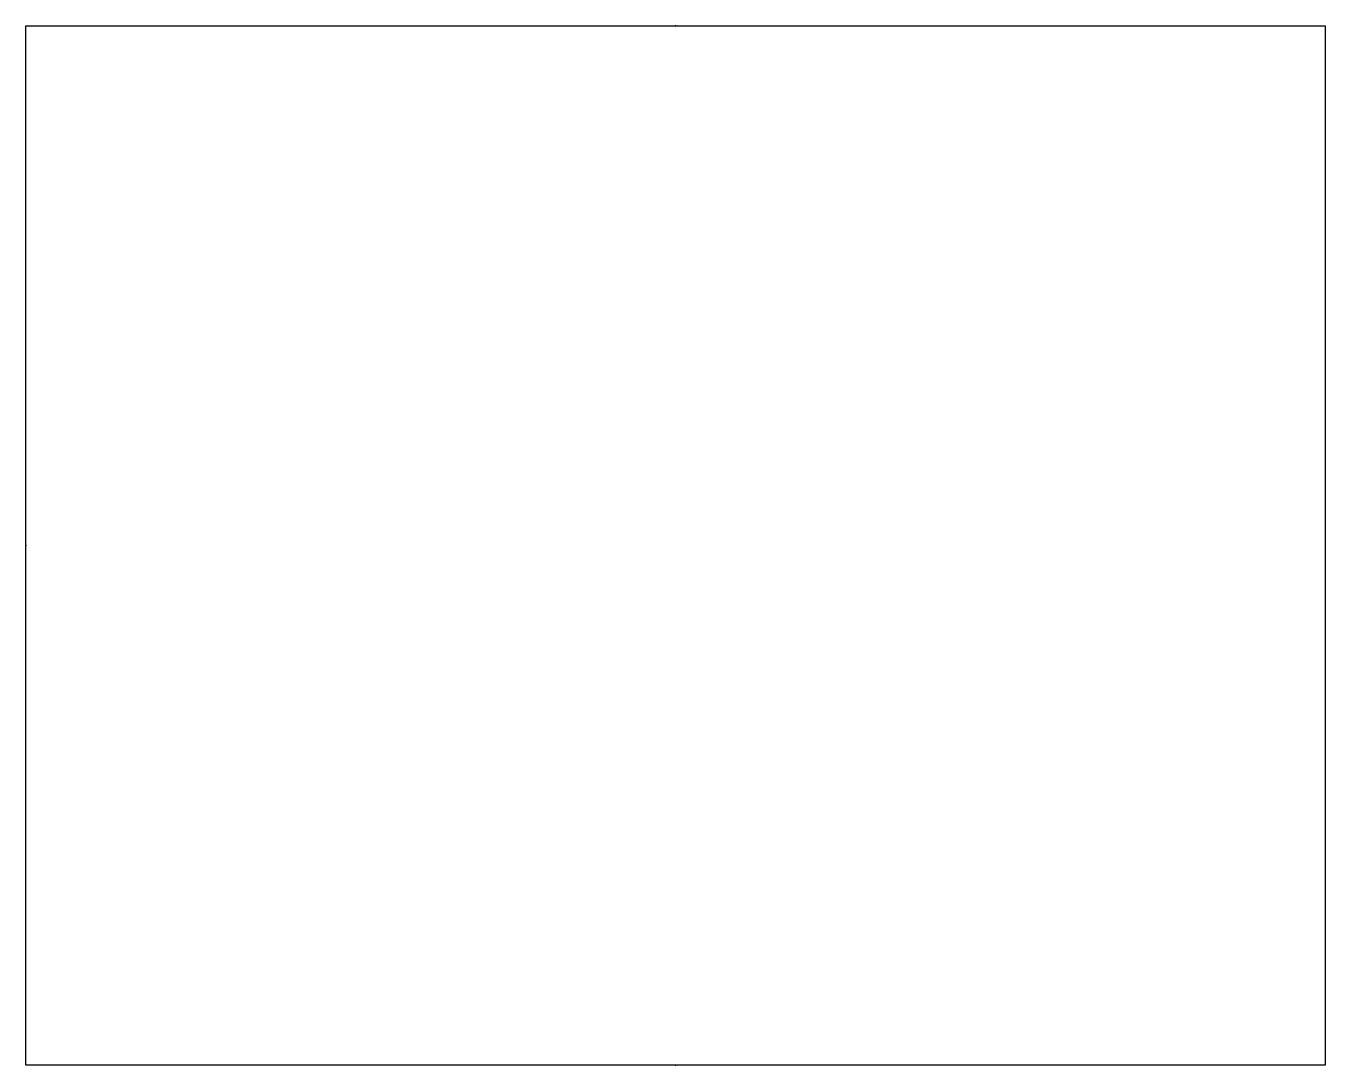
# Model space of a CAD drawing. Header units: millimetres. Extents: x -5 to 5, y -4 to 4.
import ezdxf

# ---------------------------------------------------------------- set-up
doc = ezdxf.new("R2010")
doc.units = ezdxf.units.MM
doc.layers.add('A', color=7, linetype='Continuous')
doc.layers.add('C', color=6, linetype='Continuous')

msp = doc.modelspace()

# ---------------------------------------------------------------- linework, layer by layer
at = {"linetype": 'Continuous', "transparency": 33554687}
for p, q in [((-5, 4), (5, 4)), ((-5, -4), (-5, 4)), ((5, 4), (5, -3)), ((5, -3), (5, -4)), ((5, -4), (-5, -4))]:
    msp.add_line(p, q, dxfattribs=at)
at = {"layer": 'A', "color": 1, "linetype": 'Continuous', "transparency": 33554687}
msp.add_point((-5, 0), dxfattribs=at)
at = {"layer": 'C', "color": 2, "linetype": 'Continuous', "transparency": 33554687}
msp.add_point((0, 4), dxfattribs=at)
at = {"layer": 'C', "color": 1, "linetype": 'Continuous', "transparency": 33554687}
msp.add_point((0, -4), dxfattribs=at)

doc.saveas('drawing.dxf')
